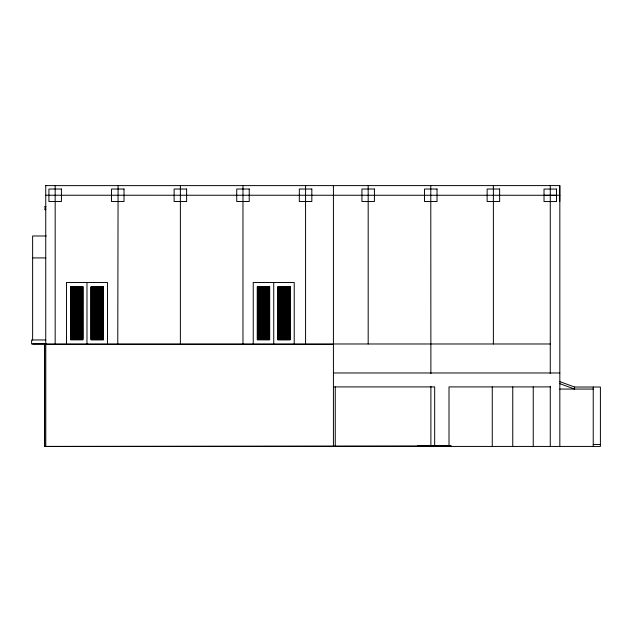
<?xml version="1.0" encoding="UTF-8"?>
<svg xmlns="http://www.w3.org/2000/svg" width="632" height="632" viewBox="0 0 632 632"><rect width="100%" height="100%" fill="white"/><g stroke="black" fill="none" stroke-linecap="round" stroke-linejoin="round"><path stroke-width="0.95" d="M118.089 185.595L117.773 343.982M32.627 343.982L46.104 343.927M333.459 344.393L44.564 344.393L44.564 446.437L451.043 445.923L451.043 446.437M45.741 185.626L559.833 185.595L559.833 446.437M559.833 195.272L45.662 195.233M544.018 195.312L556.523 195.312M45.125 206.609L45.741 206.546M45.741 206.688L45.125 206.751L45.741 206.83M45.125 206.964L45.741 206.964M45.125 208.552L45.741 208.552M45.125 209.532L45.741 209.532M45.125 209.611L45.741 209.611L45.125 209.682L45.125 206.538M46.302 235.981L32.627 235.981L32.627 340.071M32.627 257.927L45.741 257.927M70.587 287.023L82.879 287.023M91.079 287.023L103.371 287.023M257.335 287.023L269.635 287.023M277.827 287.023L290.12 287.023M70.587 287.434L82.879 287.434M91.079 287.434L103.371 287.434M257.335 287.434L269.635 287.434M277.827 287.434L290.12 287.434M70.587 287.837L82.879 287.837M91.079 287.837L103.371 287.837M257.335 287.837L269.635 287.837M277.827 287.837L290.12 287.837M70.587 288.247L82.879 288.247M91.079 288.247L103.371 288.247M257.335 288.247L269.635 288.247M277.827 288.247L290.12 288.247M70.587 288.658L82.879 288.658M91.079 288.658L103.371 288.658M257.335 288.658L269.635 288.658M277.827 288.658L290.12 288.658M70.587 289.069L82.879 289.069M91.079 289.069L103.371 289.069M257.335 289.069L269.635 289.069M277.827 289.069L290.12 289.069M70.587 289.48L82.879 289.48M91.079 289.48L103.371 289.48M257.335 289.48L269.635 289.48M277.827 289.48L290.12 289.48M70.587 289.891L82.879 289.891M91.079 289.891L103.371 289.891M257.335 289.891L269.635 289.891M277.827 289.891L290.12 289.891M70.587 290.301L82.879 290.301M91.079 290.301L103.371 290.301M257.335 290.301L269.635 290.301M277.827 290.301L290.12 290.301M70.587 290.704L82.879 290.704M91.079 290.704L103.371 290.704M257.335 290.704L269.635 290.704M277.827 290.704L290.12 290.704M70.587 291.115L82.879 291.115M91.079 291.115L103.371 291.115M257.335 291.115L269.635 291.115M277.827 291.115L290.12 291.115M70.587 291.526L82.879 291.526M91.079 291.526L103.371 291.526M257.335 291.526L269.635 291.526M277.827 291.526L290.12 291.526M70.587 291.937L82.879 291.937M91.079 291.937L103.371 291.937M257.335 291.937L269.635 291.937M277.827 291.937L290.12 291.937M70.587 292.347L82.879 292.347M91.079 292.347L103.371 292.347M257.335 292.347L269.635 292.347M277.827 292.347L290.12 292.347M70.587 292.758L82.879 292.758M91.079 292.758L103.371 292.758M257.335 292.758L269.635 292.758M277.827 292.758L290.12 292.758M70.587 293.169L82.879 293.169M91.079 293.169L103.371 293.169M257.335 293.169L269.635 293.169M277.827 293.169L290.12 293.169M70.587 293.58L82.879 293.58M91.079 293.58L103.371 293.58M257.335 293.58L269.635 293.58M277.827 293.58L290.12 293.58M70.587 293.983L82.879 293.983M91.079 293.983L103.371 293.983M257.335 293.983L269.635 293.983M277.827 293.983L290.12 293.983M70.587 294.394L82.879 294.394M91.079 294.394L103.371 294.394M257.335 294.394L269.635 294.394M277.827 294.394L290.12 294.394M70.587 294.757L82.879 294.757M91.079 294.804L103.371 294.804M257.335 294.757L269.635 294.757M277.827 294.804L290.12 294.804M70.587 295.168L82.879 295.168M91.079 295.207L103.371 295.207M257.335 295.168L269.635 295.168M277.827 295.207L290.12 295.207M70.587 295.571L82.879 295.571M91.079 295.618L103.371 295.618M257.335 295.571L269.635 295.571M277.827 295.618L290.12 295.618M70.587 295.981L82.879 295.981M91.079 296.029L103.371 296.029M257.335 295.981L269.635 295.981M277.827 296.029L290.12 296.029M70.587 296.392L82.879 296.392M257.335 296.392L269.635 296.392M91.079 296.44L103.371 296.44M277.827 296.44L290.12 296.44M70.587 296.803L82.879 296.803M257.335 296.803L269.635 296.803M91.079 296.85L103.371 296.85M277.827 296.85L290.12 296.85M70.587 297.214L82.879 297.214M257.335 297.214L269.635 297.214M91.079 297.261L103.371 297.261M277.827 297.261L290.12 297.261M70.587 297.625L82.879 297.625M91.079 297.672L103.371 297.672M257.335 297.625L269.635 297.625M277.827 297.672L290.12 297.672M70.587 298.035L82.879 298.035M91.079 298.083L103.371 298.083M257.335 298.035L269.635 298.035M277.827 298.083L290.12 298.083M70.587 298.446L82.879 298.446M91.079 298.486L103.371 298.486M257.335 298.446L269.635 298.446M277.827 298.486L290.12 298.486M70.587 298.849L82.879 298.849M91.079 298.897L103.371 298.897M257.335 298.849L269.635 298.849M277.827 298.897L290.12 298.897M70.587 299.26L82.879 299.26M91.079 299.307L103.371 299.307M257.335 299.26L269.635 299.26M277.827 299.307L290.12 299.307M70.587 299.671L82.879 299.671M91.079 299.718L103.371 299.718M257.335 299.671L269.635 299.671M277.827 299.718L290.12 299.718M70.587 300.082L82.879 300.082M257.335 300.082L269.635 300.082M91.079 300.129L103.371 300.129M277.827 300.129L290.12 300.129M70.587 300.492L82.879 300.492M257.335 300.492L269.635 300.492M91.079 300.54L103.371 300.54M277.827 300.54L290.12 300.54M70.587 300.903L82.879 300.903M257.335 300.903L269.635 300.903M91.079 300.95L103.371 300.95M277.827 300.95L290.12 300.95M70.587 301.314L82.879 301.314M91.079 301.361L103.371 301.361M257.335 301.314L269.635 301.314M277.827 301.361L290.12 301.361M70.587 301.693L82.879 301.693M257.335 301.693L269.635 301.693M91.079 301.812L103.371 301.812M277.827 301.812L290.12 301.812M70.587 302.104L82.879 302.104M257.335 302.104L269.635 302.104M91.079 302.222L103.371 302.222M277.827 302.222L290.12 302.222M70.587 302.515L82.879 302.515M257.335 302.515L269.635 302.515M91.079 302.633L103.371 302.633M277.827 302.633L290.12 302.633M70.587 302.925L82.879 302.925M257.335 302.925L269.635 302.925M91.079 303.044L103.371 303.044M277.827 303.044L290.12 303.044M70.587 303.336L82.879 303.336M257.335 303.336L269.635 303.336M91.079 303.455L103.371 303.455M277.827 303.455L290.12 303.455M70.587 303.747L82.879 303.747M257.335 303.747L269.635 303.747M91.079 303.866L103.371 303.866M277.827 303.866L290.12 303.866M70.587 304.15L82.879 304.15M257.335 304.15L269.635 304.15M91.079 304.269L103.371 304.269M277.827 304.269L290.12 304.269M70.587 304.561L82.879 304.561M257.335 304.561L269.635 304.561M91.079 304.679L103.371 304.679M277.827 304.679L290.12 304.679M70.587 304.972L82.879 304.972M257.335 304.972L269.635 304.972M91.079 305.09L103.371 305.09M277.827 305.09L290.12 305.09M70.587 305.382L82.879 305.382M91.079 305.501L103.371 305.501M257.335 305.382L269.635 305.382M277.827 305.501L290.12 305.501M70.587 305.793L82.879 305.793M257.335 305.793L269.635 305.793M91.079 305.912L103.371 305.912M277.827 305.912L290.12 305.912M70.587 306.204L82.879 306.204M257.335 306.204L269.635 306.204M91.079 306.322L103.371 306.322M277.827 306.322L290.12 306.322M70.587 306.615L82.879 306.615M257.335 306.615L269.635 306.615M91.079 306.733L103.371 306.733M277.827 306.733L290.12 306.733M70.587 307.026L82.879 307.026M257.335 307.026L269.635 307.026M91.079 307.144L103.371 307.144M277.827 307.144L290.12 307.144M70.587 307.428L82.879 307.428M257.335 307.428L269.635 307.428M91.079 307.547L103.371 307.547M277.827 307.547L290.12 307.547M70.587 307.839L82.879 307.839M257.335 307.839L269.635 307.839M91.079 307.958L103.371 307.958M277.827 307.958L290.12 307.958M70.587 308.25L82.879 308.25M257.335 308.25L269.635 308.25M91.079 308.369L103.371 308.369M277.827 308.369L290.12 308.369M70.587 308.613L82.879 308.613M257.335 308.613L269.635 308.613M91.079 308.756L103.371 308.756M277.827 308.756L290.12 308.756M70.587 309.024L82.879 309.024M257.335 309.024L269.635 309.024M91.079 309.167L103.371 309.167M277.827 309.167L290.12 309.167M70.587 309.427L82.879 309.427M257.335 309.427L269.635 309.427M91.079 309.577L103.371 309.577M277.827 309.577L290.12 309.577M70.587 309.838L82.879 309.838M257.335 309.838L269.635 309.838M91.079 309.98L103.371 309.98M277.827 309.98L290.12 309.98M70.587 310.249L82.879 310.249M257.335 310.249L269.635 310.249M91.079 310.391L103.371 310.391M277.827 310.391L290.12 310.391M70.587 310.66L82.879 310.66M257.335 310.66L269.635 310.66M91.079 310.802L103.371 310.802M277.827 310.802L290.12 310.802M70.587 311.07L82.879 311.07M257.335 311.07L269.635 311.07M91.079 311.213L103.371 311.213M277.827 311.213L290.12 311.213M70.587 311.481L82.879 311.481M257.335 311.481L269.635 311.481M91.079 311.623L103.371 311.623M277.827 311.623L290.12 311.623M70.587 311.892L82.879 311.892M257.335 311.892L269.635 311.892M91.079 312.034L103.371 312.034M277.827 312.034L290.12 312.034M70.587 312.295L82.879 312.295M257.335 312.295L269.635 312.295M91.079 312.445L103.371 312.445M277.827 312.445L290.12 312.445M70.587 312.706L82.879 312.706M257.335 312.706L269.635 312.706M91.079 312.856L103.371 312.856M277.827 312.856L290.12 312.856M70.587 313.117L82.879 313.117M257.335 313.117L269.635 313.117M91.079 313.259L103.371 313.259M277.827 313.259L290.12 313.259M70.587 313.527L82.879 313.527M257.335 313.527L269.635 313.527M91.079 313.67L103.371 313.67M277.827 313.67L290.12 313.67M70.587 313.938L82.879 313.938M257.335 313.938L269.635 313.938M91.079 314.08L103.371 314.08M277.827 314.08L290.12 314.08M70.587 314.349L82.879 314.349M257.335 314.349L269.635 314.349M91.079 314.491L103.371 314.491M277.827 314.491L290.12 314.491M70.587 314.76L82.879 314.76M257.335 314.76L269.635 314.76M91.079 314.902L103.371 314.902M277.827 314.902L290.12 314.902M70.587 315.171L82.879 315.171M257.335 315.171L269.635 315.171M91.079 315.313L103.371 315.313M277.827 315.313L290.12 315.313M70.587 315.581L82.879 315.581M257.335 315.581L269.635 315.581M91.079 315.755L103.371 315.755M277.827 315.755L290.12 315.755M70.587 315.992L82.879 315.992M257.335 315.992L269.635 315.992M91.079 316.166L103.371 316.166M277.827 316.166L290.12 316.166M70.587 316.403L82.879 316.403M257.335 316.403L269.635 316.403M91.079 316.569L103.371 316.569M277.827 316.569L290.12 316.569M70.587 316.814L82.879 316.814M257.335 316.814L269.635 316.814M91.079 316.98L103.371 316.98M277.827 316.98L290.12 316.98M70.587 317.217L82.879 317.217M257.335 317.217L269.635 317.217M91.079 317.39L103.371 317.39M277.827 317.39L290.12 317.39M70.587 317.627L82.879 317.627M257.335 317.627L269.635 317.627M91.079 317.801L103.371 317.801M277.827 317.801L290.12 317.801M70.587 318.038L82.879 318.038M257.335 318.038L269.635 318.038M91.079 318.212L103.371 318.212M277.827 318.212L290.12 318.212M70.587 318.449L82.879 318.449M257.335 318.449L269.635 318.449M91.079 318.623L103.371 318.623M277.827 318.623L290.12 318.623M70.587 318.86L82.879 318.86M257.335 318.86L269.635 318.86M91.079 319.034L103.371 319.034M277.827 319.034L290.12 319.034M70.587 319.271L82.879 319.271M257.335 319.271L269.635 319.271M91.079 319.444L103.371 319.444M277.827 319.444L290.12 319.444M70.587 319.681L82.879 319.681M257.335 319.681L269.635 319.681M91.079 319.847L103.371 319.847M277.827 319.847L290.12 319.847M70.587 320.092L82.879 320.092M257.335 320.092L269.635 320.092M91.079 320.258L103.371 320.258M277.827 320.258L290.12 320.258M70.587 320.495L82.879 320.495M257.335 320.495L269.635 320.495M91.079 320.669L103.371 320.669M277.827 320.669L290.12 320.669M70.587 320.906L82.879 320.906M257.335 320.906L269.635 320.906M91.079 321.08L103.371 321.08M277.827 321.08L290.12 321.08M70.587 321.317L82.879 321.317M257.335 321.317L269.635 321.317M91.079 321.49L103.371 321.49M277.827 321.49L290.12 321.49M70.587 321.728L82.879 321.728M257.335 321.728L269.635 321.728M91.079 321.901L103.371 321.901M277.827 321.901L290.12 321.901M70.587 322.138L82.879 322.138M257.335 322.138L269.635 322.138M91.079 322.312L103.371 322.312M277.827 322.312L290.12 322.312M70.587 322.51L82.879 322.51M257.335 322.51L269.635 322.51M91.079 322.668L103.371 322.668M277.827 322.668L290.12 322.668M70.587 322.92L82.879 322.92M257.335 322.92L269.635 322.92M91.079 323.078L103.371 323.078M277.827 323.078L290.12 323.078M70.587 323.331L82.879 323.331M257.335 323.331L269.635 323.331M91.079 323.489L103.371 323.489M277.827 323.489L290.12 323.489M70.587 323.742L82.879 323.742M257.335 323.742L269.635 323.742M91.079 323.892L103.371 323.892M277.827 323.892L290.12 323.892M70.587 324.153L82.879 324.153M257.335 324.153L269.635 324.153M91.079 324.303L103.371 324.303M277.827 324.303L290.12 324.303M70.587 324.564L82.879 324.564M257.335 324.564L269.635 324.564M91.079 324.714L103.371 324.714M277.827 324.714L290.12 324.714M70.587 324.967L82.879 324.967M257.335 324.967L269.635 324.967M91.079 325.125L103.371 325.125M277.827 325.125L290.12 325.125M70.587 325.377L82.879 325.377M257.335 325.377L269.635 325.377M91.079 325.535L103.371 325.535M277.827 325.535L290.12 325.535M70.587 325.788L82.879 325.788M257.335 325.788L269.635 325.788M91.079 325.946L103.371 325.946M277.827 325.946L290.12 325.946M70.587 326.199L82.879 326.199M257.335 326.199L269.635 326.199M91.079 326.357L103.371 326.357M277.827 326.357L290.12 326.357M70.587 326.61L82.879 326.61M257.335 326.61L269.635 326.61M91.079 326.768L103.371 326.768M277.827 326.768L290.12 326.768M70.587 327.021L82.879 327.021M257.335 327.021L269.635 327.021M91.079 327.171L103.371 327.171M277.827 327.171L290.12 327.171M70.587 327.431L82.879 327.431M257.335 327.431L269.635 327.431M91.079 327.581L103.371 327.581M277.827 327.581L290.12 327.581M70.587 327.842L82.879 327.842M257.335 327.842L269.635 327.842M91.079 327.992L103.371 327.992M277.827 327.992L290.12 327.992M70.587 328.245L82.879 328.245M257.335 328.245L269.635 328.245M91.079 328.403L103.371 328.403M277.827 328.403L290.12 328.403M70.587 328.656L82.879 328.656M257.335 328.656L269.635 328.656M91.079 328.814L103.371 328.814M277.827 328.814L290.12 328.814M70.587 329.067L82.879 329.067M257.335 329.067L269.635 329.067M91.079 329.225L103.371 329.225M277.827 329.225L290.12 329.225M70.587 329.438L82.879 329.438M257.335 329.438L269.635 329.438M91.079 329.691L103.371 329.691M277.827 329.691L290.12 329.691M70.587 329.849L82.879 329.849M257.335 329.849L269.635 329.849M91.079 330.102L103.371 330.102M277.827 330.102L290.12 330.102M70.587 330.26L82.879 330.26M257.335 330.26L269.635 330.26M91.079 330.504L103.371 330.504M277.827 330.504L290.12 330.504M70.587 330.67L82.879 330.67M257.335 330.67L269.635 330.67M91.079 330.915L103.371 330.915M277.827 330.915L290.12 330.915M70.587 331.081L82.879 331.081M257.335 331.081L269.635 331.081M91.079 331.326L103.371 331.326M277.827 331.326L290.12 331.326M70.587 331.484L82.879 331.484M257.335 331.484L269.635 331.484M91.079 331.737L103.371 331.737M277.827 331.737L290.12 331.737M70.587 331.895L82.879 331.895M257.335 331.895L269.635 331.895M91.079 332.148L103.371 332.148M277.827 332.148L290.12 332.148M70.587 332.306L82.879 332.306M257.335 332.306L269.635 332.306M91.079 332.558L103.371 332.558M277.827 332.558L290.12 332.558M70.587 332.716L82.879 332.716M257.335 332.716L269.635 332.716M91.079 332.969L103.371 332.969M277.827 332.969L290.12 332.969M70.587 333.127L82.879 333.127M257.335 333.127L269.635 333.127M91.079 333.38L103.371 333.38M277.827 333.38L290.12 333.38M70.587 333.538L82.879 333.538M257.335 333.538L269.635 333.538M91.079 333.783L103.371 333.783M277.827 333.783L290.12 333.783M70.587 333.949L82.879 333.949M257.335 333.949L269.635 333.949M91.079 334.194L103.371 334.194M277.827 334.194L290.12 334.194M70.587 334.36L82.879 334.36M257.335 334.36L269.635 334.36M91.079 334.605L103.371 334.605M277.827 334.605L290.12 334.605M70.587 334.762L82.879 334.762M257.335 334.762L269.635 334.762M91.079 335.015L103.371 335.015M277.827 335.015L290.12 335.015M70.587 335.173L82.879 335.173M257.335 335.173L269.635 335.173M91.079 335.426L103.371 335.426M277.827 335.426L290.12 335.426M70.587 335.584L82.879 335.584M257.335 335.584L269.635 335.584M91.079 335.837L103.371 335.837M277.827 335.837L290.12 335.837M70.587 335.995L82.879 335.995M257.335 335.995L269.635 335.995M91.079 336.248L103.371 336.248M277.827 336.248L290.12 336.248M70.587 336.406L82.879 336.406M257.335 336.406L269.635 336.406M91.079 336.659L103.371 336.659M277.827 336.659L290.12 336.659M70.587 336.817L82.879 336.817M257.335 336.817L269.635 336.817M91.079 337.061L103.371 337.061M277.827 337.061L290.12 337.061M70.587 337.227L82.879 337.227M257.335 337.227L269.635 337.227M91.079 337.472L103.371 337.472M277.827 337.472L290.12 337.472M70.587 337.638L82.879 337.638M257.335 337.638L269.635 337.638M91.079 337.883L103.371 337.883M277.827 337.883L290.12 337.883M70.587 338.041L82.879 338.041M257.335 338.041L269.635 338.041M91.079 338.294L103.371 338.294M277.827 338.294L290.12 338.294M70.587 338.452L82.879 338.452M257.335 338.452L269.635 338.452M91.079 338.705L103.371 338.705M277.827 338.705L290.12 338.705M70.587 338.863L82.879 338.863M257.335 338.863L269.635 338.863M91.079 339.115L103.371 339.115M277.827 339.115L290.12 339.115M70.587 339.376L82.879 339.376M257.335 339.376L269.635 339.376M91.079 339.589L103.371 339.589M277.827 339.589L290.12 339.589M45.741 339.961L31.6 339.961L31.6 343.982L550.267 343.982M333.42 372.975L559.833 372.975M333.42 386.903L434.674 386.903L434.674 446.437M550.267 386.903L449.012 386.903L449.012 446.437M559.77 381.61L574.583 387.021L600.4 387.021L600.4 446.437L44.564 446.437M559.786 389.067L593.227 389.067M593.227 444.454L600.4 444.454M417.444 445.971L451.043 445.923M559.833 383.679L574.583 389.067L574.583 387.021M593.227 387.021L593.227 446.437M559.755 185.595L559.755 201.474M550.267 185.595L550.267 373.536M550.267 386.342L550.267 446.437M533.242 386.95L533.242 446.437M512.75 386.95L512.75 446.437M493.379 185.595L493.379 343.982M492.265 386.95L492.265 446.437M430.779 185.595L430.89 373.536M430.89 386.342L430.89 446.437M368.18 185.595L368.18 343.982M335.26 386.918L335.26 446.437M333.42 185.595L333.42 446.437M305.572 185.595L305.572 343.982M294.22 343.982L294.22 282.512L253.242 282.512L253.242 343.982M273.727 282.512L273.727 343.982M242.972 185.595L242.972 343.982M180.373 185.595L180.373 343.982M107.472 343.982L107.472 282.512L66.486 282.512L66.486 343.982M86.979 282.512L86.979 343.982M55.174 185.595L55.174 343.982M45.781 344.393L45.781 446.437M45.741 185.595L45.741 344.393M44.682 344.393L44.682 446.437M61.422 189.023L48.925 189.023L48.925 201.521L61.422 201.521L61.422 189.023M124.022 189.023L111.524 189.023L111.524 201.521L124.022 201.521L124.022 189.023M186.622 189.023L174.124 189.023L174.124 201.521L186.622 201.521L186.622 189.023M249.221 189.023L236.724 189.023L236.724 201.521L249.221 201.521L249.221 189.023M311.829 189.023L299.323 189.023L299.323 201.521L311.829 201.521L311.829 189.023M374.428 189.023L361.931 189.023L361.931 201.521L374.428 201.521L374.428 189.023M437.028 189.023L424.53 189.023L424.53 201.521L437.028 201.521L437.028 189.023M499.628 189.023L487.13 189.023L487.13 201.521L499.628 201.521L499.628 189.023M556.523 189.063L544.018 189.063L544.018 201.561L556.523 201.561L556.523 189.063M82.879 286.612L70.587 286.612L70.587 339.882L82.879 339.882L82.879 286.612M103.371 286.612L91.079 286.612L91.079 339.882L103.371 339.882L103.371 286.612M269.635 286.612L257.335 286.612L257.335 339.882L269.635 339.882L269.635 286.612M290.12 286.612L277.827 286.612L277.827 339.882L290.12 339.882L290.12 286.612"/></g></svg>
